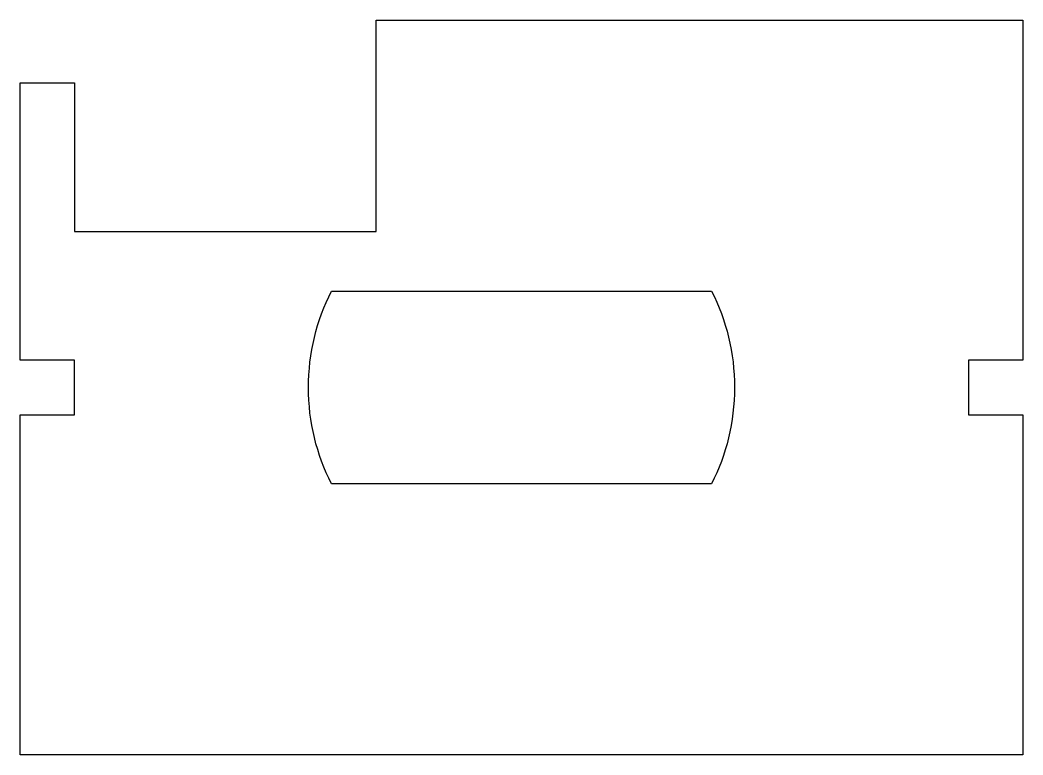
# Model space of a CAD drawing. Extents: x -53 to 53, y -39 to 39.
import ezdxf

# ---------------------------------------------------------------- set-up
doc = ezdxf.new("R2010")
doc.units = 0
doc.layers.add('LAYER_1', color=18, linetype='CONTINUOUS')

msp = doc.modelspace()

# ---------------------------------------------------------------- linework, layer by layer
at = {"layer": 'LAYER_1'}
for points in [[(-52.8, 32.08), (-47.05, 32.08), (-47.05, 21.43), (-47.05, 16.43), (-15.3, 16.43), (-15.3, 21.43), (-15.3, 32.92), (-15.3, 38.67), (52.8, 38.67), (52.8, 2.88), (47.05, 2.88), (47.05, -2.88), (52.8, -2.88), (52.8, -38.67), (-52.8, -38.67), (-52.8, -2.88), (-47.05, -2.88), (-47.05, 2.88), (-52.8, 2.88)], [(-20.02, -10.13), (-20.3, -9.55), (-20.57, -8.97), (-20.82, -8.37), (-21.05, -7.77), (-21.26, -7.16), (-21.46, -6.54), (-21.64, -5.92), (-21.81, -5.28), (-21.95, -4.64), (-22.08, -4), (-22.19, -3.34), (-22.28, -2.69), (-22.34, -2.02), (-22.39, -1.35), (-22.42, -0.68), (-22.43, 0), (-22.42, 0.68), (-22.39, 1.35), (-22.34, 2.02), (-22.28, 2.68), (-22.19, 3.34), (-22.08, 3.99), (-21.95, 4.63), (-21.81, 5.27), (-21.65, 5.91), (-21.47, 6.53), (-21.27, 7.15), (-21.05, 7.76), (-20.82, 8.37), (-20.57, 8.96), (-20.3, 9.55), (-20.02, 10.13), (20.02, 10.13), (20.31, 9.55), (20.57, 8.97), (20.82, 8.38), (21.05, 7.78), (21.27, 7.17), (21.46, 6.55), (21.64, 5.92), (21.81, 5.29), (21.95, 4.65), (22.08, 4), (22.19, 3.35), (22.28, 2.69), (22.34, 2.03), (22.39, 1.36), (22.42, 0.68), (22.43, 0), (22.42, -0.68), (22.39, -1.36), (22.34, -2.03), (22.27, -2.69), (22.19, -3.35), (22.08, -4), (21.95, -4.65), (21.81, -5.29), (21.64, -5.92), (21.46, -6.55), (21.26, -7.17), (21.05, -7.78), (20.82, -8.38), (20.57, -8.97), (20.3, -9.55), (20.02, -10.13)]]:
    msp.add_lwpolyline(points, close=True, dxfattribs=at)

doc.saveas('drawing.dxf')
